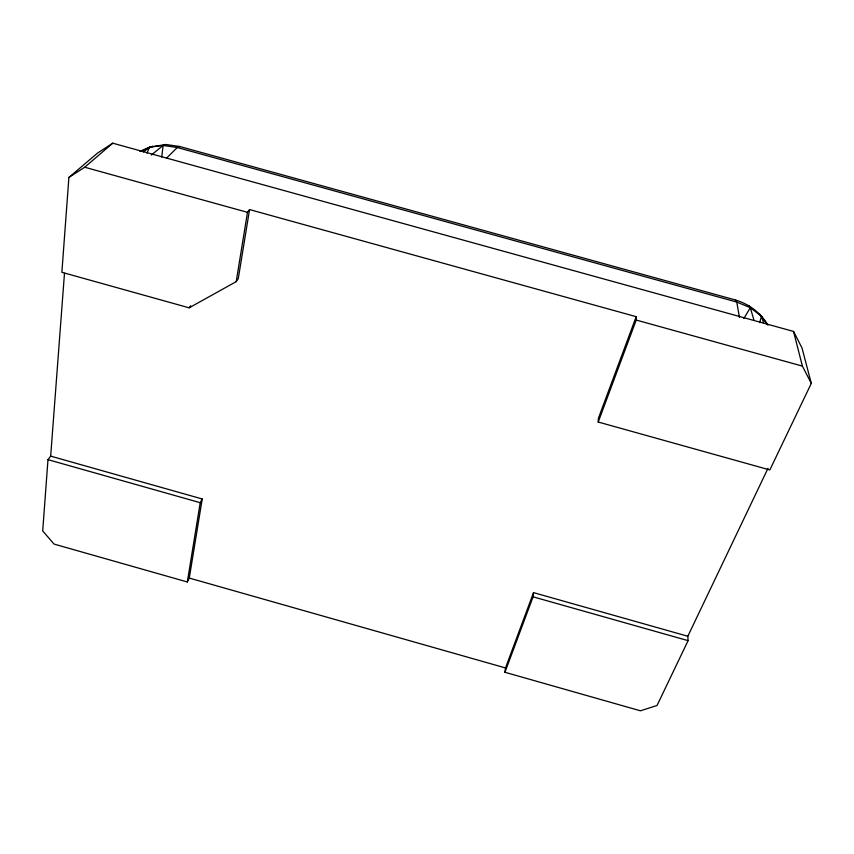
<?xml version="1.0" encoding="UTF-8"?>
<svg xmlns="http://www.w3.org/2000/svg" width="854" height="854" viewBox="0 0 854 854"><rect width="100%" height="100%" fill="white"/><g stroke="black" fill="none" stroke-linecap="round" stroke-linejoin="round"><path stroke-width="1.28" d="M598.216 422.025L598.387 418.311L636.198 316.674L249.56 209.572L247.489 212.336L236.206 281.639L189.14 307.824L61.872 272.298L68.896 177.44L97.569 153.047L112.76 143.194L793.526 331.427L802.023 348.005L811.3 383.361L769.838 469.946L598.216 422.025L636.23 320.058L636.198 316.674M47.984 459.655L42.7 530.932L54.058 544.083L187.314 581.969L189.278 578.062L202.217 498.971L50.674 456.132L47.984 459.655L200.22 502.696L202.217 498.971M50.674 456.132L64.477 273.344M504.938 672.279L533.067 596.818L533.526 592.633L687.822 636.251L688.089 640.649L657.046 705.479L640.457 710.806L504.938 672.279L505.504 667.945L533.526 592.633M161.758 157.115L163.103 145.458L165.964 144.507L179.66 146.482L735.582 300.032C749.097 304.12 760.935 312.884 767.981 325.225M187.314 581.969L200.22 502.696M249.56 209.572L238.277 278.596L236.206 281.639M759.676 322.534L761.48 316.29L750.324 307.696L736.767 302.06L177.29 147.507L163.103 145.458L149.503 147.155L139.885 151.393M146.973 153.122L149.503 147.155L165.964 144.507M687.822 636.251L767.981 468.355M743.823 318.51L750.324 307.696L748.659 305.465M189.14 307.824L190.655 305.753M166.445 158.236L177.29 147.507L179.66 146.482M68.896 177.44L84.706 167.235L112.76 143.194M151.307 155.076L163.103 145.458M143.397 151.991L149.503 147.155M141.209 151.254L152.823 146.141M84.706 167.235L247.489 212.336M636.23 320.058L802.397 366.099L811.3 383.361M533.067 596.818L688.089 640.649M189.278 578.062L505.504 667.945M759.43 313.77L767.116 324.317M735.582 300.032L736.767 302.06L739.457 317.485M761.48 316.29L763.476 322.609M750.324 307.696L753.922 320.111M793.526 331.427L802.397 366.099"/></g></svg>
